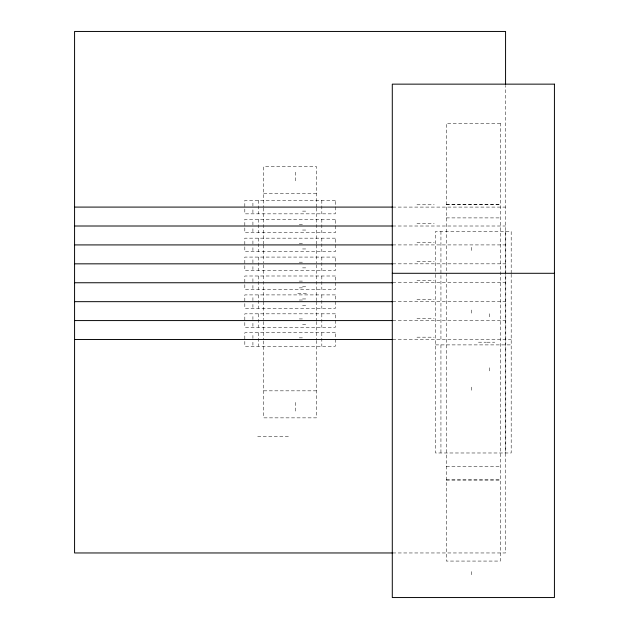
<?xml version="1.0" encoding="UTF-8"?>
<svg xmlns="http://www.w3.org/2000/svg" width="629" height="629" viewBox="0 0 629 629"><rect width="100%" height="100%" fill="white"/><g stroke="black" fill="none" stroke-linecap="round" stroke-linejoin="round"><path stroke-width="0.47" stroke-dasharray="3.15 2.36" d="M263.724 193.583L316.418 193.583M446.338 204.386L500.377 204.386M446.338 204.472L500.377 204.472M416.972 204.779L434.199 204.779M392.669 207.09L505.567 207.09M302.557 211.124L307.809 211.124M446.338 217.901L500.377 217.901M416.972 223.688L434.199 223.688M299.262 224.356L302.486 224.356M392.669 226.008L505.567 226.008M302.557 230.041L307.809 230.041M416.972 242.605L434.199 242.605M299.262 243.274L302.486 243.274M392.669 244.917L505.567 244.917M302.557 248.958L307.809 248.958M416.972 261.522L434.199 261.522M299.262 262.191L302.486 262.191M392.669 263.834L505.567 263.834M302.557 267.868L307.809 267.868M416.972 280.44L434.199 280.44M299.262 281.1L302.486 281.1M392.669 282.751L505.567 282.751M302.557 286.785L307.809 286.785M299.262 287.862L302.486 287.862M297.776 293.743L306.465 293.743M302.557 298.948L307.809 298.948M416.972 299.349L434.199 299.349M299.262 300.017L302.486 300.017M392.669 301.668L505.567 301.668M302.557 305.702L307.809 305.702M416.972 318.266L434.199 318.266M299.262 318.934L302.486 318.934M392.669 320.578L505.567 320.578M302.557 324.619L307.809 324.619M416.972 337.183L434.199 337.183M299.262 337.852L302.486 337.852M392.669 339.495L511.188 339.495M478.48 342.2L486.272 342.2M486.972 342.2L494.756 342.2M435.527 344.896L511.188 344.896M263.724 390.837L316.418 390.837M257.693 436.447L290.071 436.447M446.338 466.498L500.377 466.498M446.338 479.919L500.377 479.919M446.338 480.006L500.377 480.006M392.669 552.962L505.567 552.962L505.567 85.418M511.188 273.293L511.188 231.409L435.527 231.409L435.527 273.293M511.188 274.268L511.188 452.982L435.527 452.982L435.527 274.268M505.787 231.409L505.787 452.982M489.283 313.722L489.283 317.283M489.283 367.768L489.283 371.33M471.506 247.339L471.506 252.74M471.506 309.995L471.506 315.396M471.506 387.118L471.506 392.52M471.506 571.596L471.506 576.997M440.937 231.409L440.937 339.495M440.937 344.896L440.937 452.982M321.82 200.337L321.82 213.844M321.82 219.246L321.82 232.761M321.82 238.163L321.82 251.679M321.82 257.08L321.82 270.588M321.82 275.997L321.82 289.505M321.82 294.907L321.82 308.422M321.82 313.824L321.82 327.332M321.82 332.741L321.82 346.249M316.418 207.09L316.418 166.559L263.724 166.559L263.724 207.09M316.418 208.034L316.418 243.973M316.418 244.917L316.418 262.891M316.418 264.778L316.418 300.701M316.418 301.668L316.418 320.578M316.418 321.529L316.418 339.495M316.418 340.462L316.418 417.86L263.724 417.86L263.724 340.462M295.567 172.157L295.567 181.978M295.567 402.434L295.567 412.254M263.724 208.034L263.724 243.973M263.724 244.917L263.724 262.891M263.724 264.778L263.724 300.701M263.724 301.668L263.724 319.634M263.724 321.529L263.724 339.495M258.322 200.337L258.322 213.844M258.322 219.246L258.322 232.761M258.322 238.163L258.322 251.679M258.322 257.08L258.322 270.588M258.322 275.997L258.322 289.505M258.322 294.907L258.322 308.422M258.322 313.824L258.322 327.332M258.322 332.741L258.322 346.249M252.913 203.073L252.913 206.005M252.913 209.827L252.913 212.759M252.913 221.99L252.913 224.915M252.913 228.744L252.913 231.676M252.913 240.907L252.913 243.832M252.913 247.661L252.913 250.586M252.913 259.816L252.913 262.749M252.913 266.578L252.913 269.503M252.913 278.733L252.913 281.666M252.913 285.487L252.913 288.42M252.913 297.651L252.913 300.576M252.913 304.405L252.913 307.329M252.913 316.568L252.913 319.493M252.913 323.322L252.913 326.247M252.913 335.477L252.913 338.41M252.913 342.231L252.913 345.164M500.377 123.323L446.338 123.323L446.338 561.068L500.377 561.068L500.377 123.323M335.336 200.337L244.815 200.337L244.815 213.844L335.336 213.844L335.336 200.337M335.336 219.246L244.815 219.246L244.815 232.761L335.336 232.761L335.336 219.246M335.336 238.163L244.815 238.163L244.815 251.679L335.336 251.679L335.336 238.163M335.336 257.08L244.815 257.08L244.815 270.588L335.336 270.588L335.336 257.08M335.336 275.997L244.815 275.997L244.815 289.505L335.336 289.505L335.336 275.997M335.336 294.907L244.815 294.907L244.815 308.422L335.336 308.422L335.336 294.907M335.336 313.824L244.815 313.824L244.815 327.332L335.336 327.332L335.336 313.824M335.336 332.741L244.815 332.741L244.815 346.249L335.336 346.249L335.336 332.741"/><path stroke-width="0.94" d="M74.576 207.09L392.669 207.09M74.576 226.008L392.669 226.008M74.576 244.917L392.669 244.917M74.576 263.834L392.669 263.834M392.292 273.293L554.424 273.293M74.576 282.751L392.669 282.751M74.576 301.668L392.669 301.668M74.576 320.578L392.669 320.578M74.576 339.495L392.669 339.495M392.669 552.962L74.576 552.962L74.576 31.45L505.567 31.45L505.567 84.435M554.424 84.144L392.292 84.144L392.292 597.55L554.424 597.55L554.424 84.144"/></g></svg>
